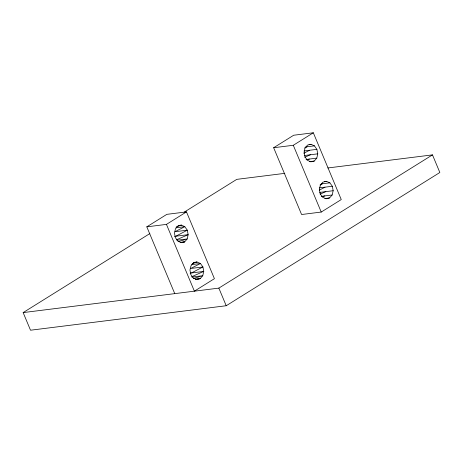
<?xml version="1.0" encoding="UTF-8"?>
<svg xmlns="http://www.w3.org/2000/svg" width="463" height="463" viewBox="0 0 463 463"><rect width="100%" height="100%" fill="white"/><g stroke="black" fill="none" stroke-linecap="round" stroke-linejoin="round"><path stroke-width="0.69" d="M311.009 144.294L307.577 145.081L305.042 148.015L304.081 152.298L304.955 156.789L307.42 160.291L310.829 161.847L314.261 161.055L316.796 158.126L317.763 153.843L316.883 149.346L314.418 145.851L311.009 144.294L309.006 144.543M326.432 181.317L322.96 182.144L320.367 185.102L319.354 189.373L320.193 193.823L322.659 197.273L326.091 198.777L329.563 197.938L332.156 194.998L333.169 190.715L332.324 186.259L329.864 182.821L326.432 181.317L324.43 181.565M146.812 226.841L166.842 214.346L186.479 211.892L214.415 278.68L194.391 291.169L166.448 224.387L146.812 226.841L174.754 293.629M273.656 147.732L293.687 135.237L313.324 132.783L341.26 199.57L321.229 212.06L301.592 214.519L273.656 147.732L293.293 145.278L313.324 132.783M327.816 167.971L432.477 154.879L439.85 172.502L226.222 305.736L30.523 330.217L23.15 312.594L149.856 233.566M184.135 212.187L236.778 179.36L284.809 173.347M166.448 224.387L186.479 211.892M23.15 312.594L218.849 288.113L432.477 154.879M303.838 153.282L309.544 150.261M175.865 236.205L187.284 230.175L184.818 226.679L181.415 225.122L178.677 225.464M319.262 190.177L324.985 187.179M191.468 272.962L202.927 266.966L200.462 263.522L197.035 262.017L193.621 262.446M304.625 148.027L307.079 146.771M320.066 184.98L322.526 183.736M304.735 157.258L310.424 154.758M176.797 239.66L188.157 234.672L187.284 230.175L174.985 231.714L184.818 226.679L175.94 227.79M320.124 194.13L325.83 191.636M191.728 276.683L203.766 271.422L202.927 266.966L190.629 268.499L200.462 263.522L191.584 264.633M176.334 226.893L181.415 225.122L177.977 225.909L175.448 228.844L174.482 233.126L175.35 237.617L177.821 241.119L181.236 242.676L184.662 241.883L187.202 238.954L188.157 234.672L174.528 236.373M192.261 263.655L197.035 262.017L193.557 262.845L190.97 265.803L189.952 270.079L190.791 274.53L193.256 277.979L196.694 279.478L200.161 278.645L202.759 275.699L203.766 271.422L190.137 273.129M306.761 159.857L309.458 159.046M322.109 196.729L324.818 195.913M178.434 241.593L187.202 238.954L176.953 240.233M193.279 278.552L202.759 275.699L191.827 277.065M195.363 279.368L200.161 278.645L195.38 279.241M180.373 242.519L184.662 241.883L180.558 242.398M305.713 146.939L314.418 145.851M304.081 150.95L316.883 149.346M304.272 155.527L317.763 153.843M306.037 159.475L316.796 158.126M309.591 161.639L314.261 161.055M321.16 183.909L329.864 182.821M319.522 187.862L332.324 186.259M319.684 192.405L333.169 190.715M321.397 196.341L332.156 194.998M324.893 198.523L329.563 197.938M293.293 145.278L321.229 212.06M218.849 288.113L226.222 305.736"/></g></svg>
